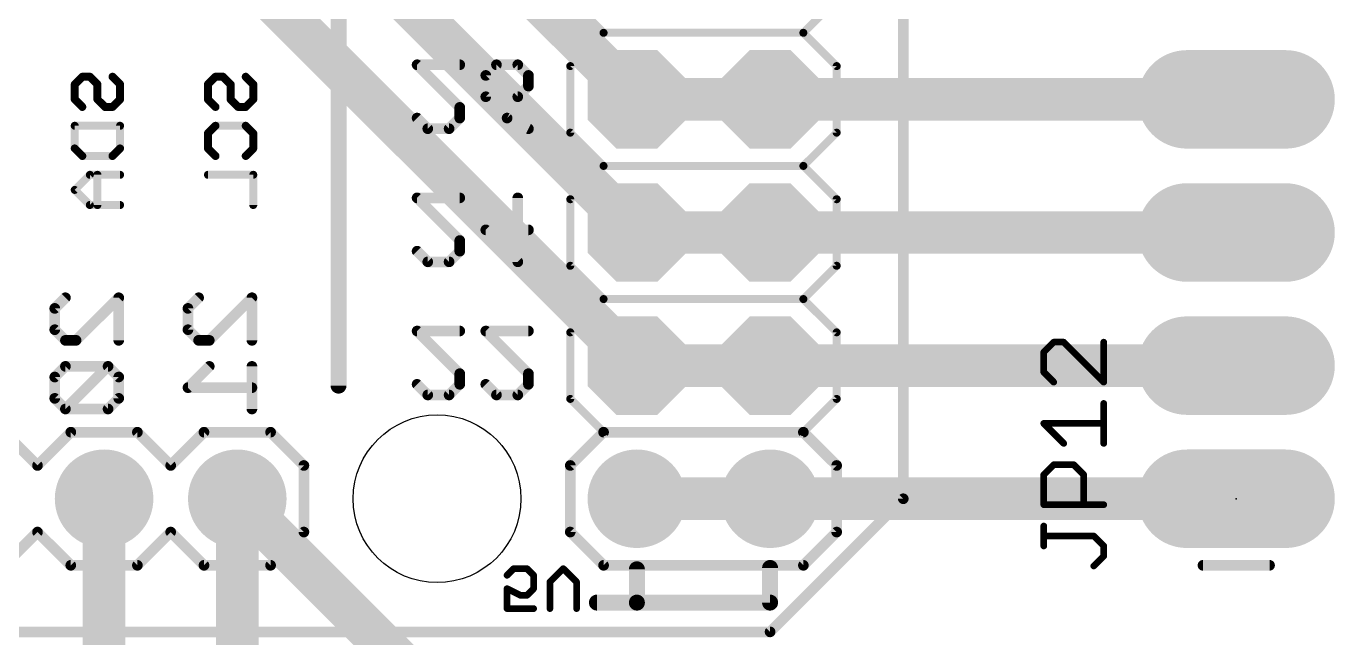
# Model space of a CAD drawing. Extents: x -209 to 66, y -44 to 97.
# Drawn here: x -34.51 to -9.55, y 1.16 to 12.83 of the extents above; entities that cross this region are included whole.
import ezdxf

# ---------------------------------------------------------------- set-up
doc = ezdxf.new("R2010")
doc.units = 0
for name, color, linetype in [('1', 22, 'CONTINUOUS'), ('17', 82, 'CONTINUOUS'), ('20', 7, 'CONTINUOUS'), ('21', 253, 'CONTINUOUS'), ('22', 253, 'CONTINUOUS'), ('23', 7, 'CONTINUOUS'), ('25', 253, 'CONTINUOUS'), ('51', 253, 'CONTINUOUS'), ('52', 253, 'CONTINUOUS')]:
    doc.layers.add(name, color=color, linetype=linetype)

# ---------------------------------------------------------------- blocks, each defined once
blk = doc.blocks.new('RECT')
blk.add_solid([(-0.5, -0.5), (0.5, -0.5), (-0.5, 0.5), (0.5, 0.5)])
blk = doc.blocks.new('LONGP100')
at = {"const_width": 1}
blk.add_lwpolyline([(-0.5, 0), (0.5, 0)], dxfattribs=at)
at = {"const_width": 0.5}
for points in [[(-0.5, 0.25, 1), (-0.5, -0.25)], [(0.5, -0.25, 1), (0.5, 0.25)]]:
    blk.add_lwpolyline(points, format="xyb", dxfattribs=at)
blk = doc.blocks.new('ROUNDP')
at = {"const_width": 0.5}
blk.add_lwpolyline([(0, -0.25, 1), (0, 0.25, 1), (0, -0.25)], format="xyb", dxfattribs=at)
blk = doc.blocks.new('OCTAGONP')
at = {"const_width": 0.5}
blk.add_lwpolyline([(-0.25, -0.1036), (-0.25, 0.1036), (-0.1036, 0.25), (0.1036, 0.25), (0.25, 0.1036), (0.25, -0.1036), (0.1036, -0.25), (-0.1036, -0.25), (-0.25, -0.1036), (-0.25, 0.1036)], dxfattribs=at)

msp = doc.modelspace()

# ---------------------------------------------------------------- linework, layer by layer
at = {"layer": '1'}
for points, const_width in [([(-22.86, 11.43), (-37.592, 26.162)], 0.8128), ([(-22.86, 8.89), (-38.354, 24.384)], 0.8128), ([(-22.86, 6.35), (-39.116, 22.606)], 0.8128), ([(-22.86, 11.43), (-22.606, 11.43)], 1.27), ([(-20.32, 11.43), (-20.066, 11.43)], 1.27), ([(-11.43, 11.43), (-11.176, 11.43)], 1.27), ([(-22.606, 11.43), (-20.32, 11.43)], 0.8128), ([(-20.066, 11.43), (-11.43, 11.43)], 0.8128), ([(-22.86, 8.89), (-22.86, 9.144)], 1.27), ([(-20.32, 8.89), (-20.32, 9.144)], 1.27), ([(-11.43, 8.89), (-11.176, 8.89)], 1.27), ([(-22.86, 8.89), (-20.32, 8.89)], 0.8128), ([(-20.32, 8.89), (-11.43, 8.89)], 0.8128), ([(-22.86, 6.35), (-22.86, 6.604)], 1.27), ([(-20.32, 6.35), (-20.32, 6.604)], 1.27), ([(-22.86, 6.35), (-20.32, 6.35)], 0.8128), ([(-20.32, 6.35), (-11.43, 6.35)], 0.8128), ([(-11.43, 6.35), (-11.176, 6.35)], 1.27), ([(-33.02, 3.81), (-33.02, 4.064)], 1.27), ([(-30.48, 3.81), (-30.48, 4.064)], 1.27), ([(-22.86, 3.81), (-22.86, 4.064)], 1.27), ([(-20.32, 3.81), (-20.32, 4.064)], 1.27), ([(-11.43, 3.81), (-11.43, 4.064)], 1.27), ([(-33.02, 3.81), (-33.02, -2.286)], 0.8128), ([(-30.48, 3.81), (-30.48, -2.286)], 0.8128), ([(-30.48, 3.81), (-24.638, -2.032)], 0.8128), ([(-22.86, 3.81), (-20.32, 3.81)], 0.8128), ([(-20.32, 3.81), (-11.43, 3.81)], 0.8128)]:
    msp.add_lwpolyline(points, dxfattribs=dict(at, const_width=const_width))
for points, const_width in [([(-22.86, 11.7475, 1), (-22.86, 11.1125)], 0.635), ([(-22.606, 11.1125, 1), (-22.606, 11.7475)], 0.635), ([(-20.32, 11.7475, 1), (-20.32, 11.1125)], 0.635), ([(-20.066, 11.1125, 1), (-20.066, 11.7475)], 0.635), ([(-11.43, 11.7475, 1), (-11.43, 11.1125)], 0.635), ([(-11.176, 11.1125, 1), (-11.176, 11.7475)], 0.635), ([(-23.0037, 11.2863, 1), (-22.7163, 11.5737)], 0.4064), ([(-22.606, 11.6332, 1), (-22.606, 11.2268)], 0.4064), ([(-20.32, 11.2268, 1), (-20.32, 11.6332)], 0.4064), ([(-20.066, 11.6332, 1), (-20.066, 11.2268)], 0.4064), ([(-11.43, 11.2268, 1), (-11.43, 11.6332)], 0.4064), ([(-22.5425, 9.144, 1), (-23.1775, 9.144)], 0.635), ([(-20.0025, 9.144, 1), (-20.6375, 9.144)], 0.635), ([(-11.43, 9.2075, 1), (-11.43, 8.5725)], 0.635), ([(-11.176, 8.5725, 1), (-11.176, 9.2075)], 0.635), ([(-22.86, 9.0932, 1), (-22.86, 8.6868)], 0.4064), ([(-23.0037, 8.7463, 1), (-22.7163, 9.0337)], 0.4064), ([(-20.32, 9.0932, 1), (-20.32, 8.6868)], 0.4064), ([(-20.32, 8.6868, 1), (-20.32, 9.0932)], 0.4064), ([(-11.43, 8.6868, 1), (-11.43, 9.0932)], 0.4064), ([(-23.1775, 8.89, 1), (-22.5425, 8.89)], 0.635), ([(-20.6375, 8.89, 1), (-20.0025, 8.89)], 0.635), ([(-22.5425, 6.604, 1), (-23.1775, 6.604)], 0.635), ([(-20.0025, 6.604, 1), (-20.6375, 6.604)], 0.635), ([(-22.86, 6.5532, 1), (-22.86, 6.1468)], 0.4064), ([(-20.32, 6.5532, 1), (-20.32, 6.1468)], 0.4064), ([(-20.32, 6.1468, 1), (-20.32, 6.5532)], 0.4064), ([(-11.43, 6.6675, 1), (-11.43, 6.0325)], 0.635), ([(-11.43, 6.1468, 1), (-11.43, 6.5532)], 0.4064), ([(-11.176, 6.0325, 1), (-11.176, 6.6675)], 0.635), ([(-23.1775, 6.35, 1), (-22.5425, 6.35)], 0.635), ([(-23.0037, 6.2063, 1), (-22.7163, 6.4937)], 0.4064), ([(-20.6375, 6.35, 1), (-20.0025, 6.35)], 0.635), ([(-32.7025, 4.064, 1), (-33.3375, 4.064)], 0.635), ([(-30.1625, 4.064, 1), (-30.7975, 4.064)], 0.635), ([(-22.5425, 4.064, 1), (-23.1775, 4.064)], 0.635), ([(-20.0025, 4.064, 1), (-20.6375, 4.064)], 0.635), ([(-11.1125, 4.064, 1), (-11.7475, 4.064)], 0.635), ([(-33.3375, 3.81, 1), (-32.7025, 3.81)], 0.635), ([(-32.8168, 3.81, 1), (-33.2232, 3.81)], 0.4064), ([(-30.7975, 3.81, 1), (-30.1625, 3.81)], 0.635), ([(-30.2768, 3.81, 1), (-30.6832, 3.81)], 0.4064), ([(-30.3363, 3.9537, 1), (-30.6237, 3.6663)], 0.4064), ([(-23.1775, 3.81, 1), (-22.5425, 3.81)], 0.635), ([(-22.86, 4.0132, 1), (-22.86, 3.6068)], 0.4064), ([(-20.6375, 3.81, 1), (-20.0025, 3.81)], 0.635), ([(-20.32, 4.0132, 1), (-20.32, 3.6068)], 0.4064), ([(-20.32, 3.6068, 1), (-20.32, 4.0132)], 0.4064), ([(-11.7475, 3.81, 1), (-11.1125, 3.81)], 0.635), ([(-11.43, 3.6068, 1), (-11.43, 4.0132)], 0.4064)]:
    msp.add_lwpolyline(points, format="xyb", dxfattribs=dict(at, const_width=const_width))
at = {"layer": '20'}
msp.add_circle((-26.67, 3.81), 1.6, dxfattribs=at)
at = {"layer": '21', "const_width": 0.2032}
msp.add_lwpolyline([(-12.065, 2.54), (-10.795, 2.54)], dxfattribs=at)
at = {"layer": '21', "const_width": 0.1016}
for points in [[(-12.065, 2.5908, 1), (-12.065, 2.4892)], [(-10.795, 2.4892, 1), (-10.795, 2.5908)]]:
    msp.add_lwpolyline(points, format="xyb", dxfattribs=at)
at = {"layer": '22'}
for points, const_width in [([(-24.13, 13.335), (-23.495, 12.7)], 0.1524), ([(-19.05, 13.335), (-19.685, 12.7)], 0.1524), ([(-28.5496, 13.0302), (-28.5496, 5.969)], 0.3048), ([(-23.495, 12.7), (-24.13, 12.065)], 0.1524), ([(-23.495, 12.7), (-19.685, 12.7)], 0.1524), ([(-19.685, 12.7), (-19.05, 12.065)], 0.1524), ([(-26.2375, 12.0904), (-27.051, 12.0904)], 0.2032), ([(-27.051, 12.0904), (-26.2375, 11.2769)], 0.2032), ([(-25.7413, 11.887), (-25.5379, 12.0904)], 0.2032), ([(-25.7413, 11.4803), (-25.7413, 11.887)], 0.2032), ([(-25.5379, 12.0904), (-25.1312, 12.0904)], 0.2032), ([(-25.1312, 12.0904), (-24.9278, 11.887)], 0.2032), ([(-24.9278, 11.887), (-24.9278, 11.6837)], 0.2032), ([(-24.13, 12.065), (-24.13, 10.795)], 0.1524), ([(-19.05, 12.065), (-19.05, 10.795)], 0.1524), ([(-33.5795, 11.7177), (-33.4355, 11.8618)], 0.1524), ([(-33.5795, 11.4296), (-33.5795, 11.7177)], 0.1524), ([(-33.4355, 11.8618), (-33.2914, 11.8618)], 0.1524), ([(-33.2914, 11.8618), (-33.1474, 11.7177)], 0.1524), ([(-33.1474, 11.7177), (-33.1474, 11.4296)], 0.1524), ([(-32.7152, 11.7177), (-32.8593, 11.8618)], 0.1524), ([(-32.7152, 11.4296), (-32.7152, 11.7177)], 0.1524), ([(-31.0395, 11.7177), (-30.8955, 11.8618)], 0.1524), ([(-31.0395, 11.4296), (-31.0395, 11.7177)], 0.1524), ([(-30.8955, 11.8618), (-30.7514, 11.8618)], 0.1524), ([(-30.7514, 11.8618), (-30.6074, 11.7177)], 0.1524), ([(-30.6074, 11.7177), (-30.6074, 11.4296)], 0.1524), ([(-30.1752, 11.7177), (-30.3193, 11.8618)], 0.1524), ([(-30.1752, 11.4296), (-30.1752, 11.7177)], 0.1524), ([(-24.9278, 11.6837), (-25.1312, 11.4803)], 0.2032), ([(-33.4355, 11.2856), (-33.5795, 11.4296)], 0.1524), ([(-33.1474, 11.4296), (-33.0033, 11.2856)], 0.1524), ([(-32.8593, 11.2856), (-32.7152, 11.4296)], 0.1524), ([(-30.8955, 11.2856), (-31.0395, 11.4296)], 0.1524), ([(-30.6074, 11.4296), (-30.4633, 11.2856)], 0.1524), ([(-30.3193, 11.2856), (-30.1752, 11.4296)], 0.1524), ([(-25.3345, 11.0735), (-25.7413, 11.4803)], 0.2032), ([(-25.1312, 11.4803), (-25.7413, 11.4803)], 0.2032), ([(-33.0033, 11.2856), (-32.8593, 11.2856)], 0.1524), ([(-30.4633, 11.2856), (-30.3193, 11.2856)], 0.1524), ([(-26.2375, 11.2769), (-26.2375, 11.0735)], 0.2032), ([(-33.5795, 10.9263), (-32.7152, 10.9263)], 0.1524), ([(-33.5795, 10.4941), (-33.5795, 10.9263)], 0.1524), ([(-32.7152, 10.9263), (-32.7152, 10.4941)], 0.1524), ([(-31.0395, 10.7822), (-30.8955, 10.9263)], 0.1524), ([(-30.8955, 10.9263), (-30.3193, 10.9263)], 0.1524), ([(-30.3193, 10.9263), (-30.1752, 10.7822)], 0.1524), ([(-26.8476, 10.8702), (-27.051, 11.0735)], 0.2032), ([(-26.2375, 11.0735), (-26.4409, 10.8702)], 0.2032), ([(-24.9278, 10.8702), (-25.3345, 11.0735)], 0.2032), ([(-31.0395, 10.4941), (-31.0395, 10.7822)], 0.1524), ([(-30.1752, 10.7822), (-30.1752, 10.4941)], 0.1524), ([(-26.4409, 10.8702), (-26.8476, 10.8702)], 0.2032), ([(-24.13, 10.795), (-23.495, 10.16)], 0.1524), ([(-19.05, 10.795), (-19.685, 10.16)], 0.1524), ([(-33.4355, 10.3501), (-33.5795, 10.4941)], 0.1524), ([(-32.7152, 10.4941), (-32.8593, 10.3501)], 0.1524), ([(-30.8955, 10.3501), (-31.0395, 10.4941)], 0.1524), ([(-30.1752, 10.4941), (-30.3193, 10.3501)], 0.1524), ([(-32.8593, 10.3501), (-33.4355, 10.3501)], 0.1524), ([(-23.495, 10.16), (-24.13, 9.525)], 0.1524), ([(-23.495, 10.16), (-19.685, 10.16)], 0.1524), ([(-19.685, 10.16), (-19.05, 9.525)], 0.1524), ([(-33.2914, 9.9908), (-33.5795, 9.7027)], 0.1524), ([(-32.7152, 9.9908), (-33.2914, 9.9908)], 0.1524), ([(-33.1474, 9.9908), (-33.1474, 9.4145)], 0.1524), ([(-31.0395, 9.9908), (-30.1752, 9.9908)], 0.1524), ([(-30.1752, 9.9908), (-30.1752, 9.4145)], 0.1524), ([(-33.5795, 9.7027), (-33.2914, 9.4145)], 0.1524), ([(-33.2914, 9.4145), (-32.7152, 9.4145)], 0.1524), ([(-26.2375, 9.5504), (-27.051, 9.5504)], 0.2032), ([(-27.051, 9.5504), (-26.2375, 8.7369)], 0.2032), ([(-25.1312, 9.5504), (-25.1312, 8.3302)], 0.2032), ([(-24.13, 9.525), (-24.13, 8.255)], 0.1524), ([(-19.05, 9.525), (-19.05, 8.255)], 0.1524), ([(-25.1312, 8.3302), (-25.7413, 8.9403)], 0.2032), ([(-25.7413, 8.9403), (-24.9278, 8.9403)], 0.2032), ([(-26.2375, 8.7369), (-26.2375, 8.5335)], 0.2032), ([(-26.8476, 8.3302), (-27.051, 8.5335)], 0.2032), ([(-26.2375, 8.5335), (-26.4409, 8.3302)], 0.2032), ([(-26.4409, 8.3302), (-26.8476, 8.3302)], 0.2032), ([(-24.13, 8.255), (-23.495, 7.62)], 0.1524), ([(-19.685, 7.62), (-19.05, 8.255)], 0.1524), ([(-33.9608, 7.442), (-33.7575, 7.6454)], 0.2032), ([(-32.7406, 7.6454), (-33.5541, 6.8319)], 0.2032), ([(-32.7406, 6.8319), (-32.7406, 7.6454)], 0.2032), ([(-31.4208, 7.442), (-31.2175, 7.6454)], 0.2032), ([(-30.2006, 7.6454), (-31.0141, 6.8319)], 0.2032), ([(-30.2006, 6.8319), (-30.2006, 7.6454)], 0.2032), ([(-33.9608, 7.0353), (-33.9608, 7.442)], 0.2032), ([(-31.4208, 7.0353), (-31.4208, 7.442)], 0.2032), ([(-23.495, 7.62), (-24.13, 6.985)], 0.1524), ([(-23.495, 7.62), (-19.685, 7.62)], 0.1524), ([(-19.685, 7.62), (-19.05, 6.985)], 0.1524), ([(-33.7575, 6.8319), (-33.9608, 7.0353)], 0.2032), ([(-31.2175, 6.8319), (-31.4208, 7.0353)], 0.2032), ([(-26.2375, 7.0104), (-27.051, 7.0104)], 0.2032), ([(-27.051, 7.0104), (-26.2375, 6.1969)], 0.2032), ([(-24.9278, 7.0104), (-25.7413, 7.0104)], 0.2032), ([(-25.7413, 7.0104), (-24.9278, 6.1969)], 0.2032), ([(-24.13, 6.985), (-24.13, 5.715)], 0.1524), ([(-19.05, 6.985), (-19.05, 5.715)], 0.1524), ([(-33.5541, 6.8319), (-33.7575, 6.8319)], 0.2032), ([(-31.0141, 6.8319), (-31.2175, 6.8319)], 0.2032), ([(-33.7575, 6.3357), (-33.9608, 6.1323)], 0.2032), ([(-32.944, 6.3357), (-33.7575, 6.3357)], 0.2032), ([(-32.944, 6.3357), (-33.7575, 5.5222)], 0.2032), ([(-32.7406, 6.1323), (-32.944, 6.3357)], 0.2032), ([(-31.0141, 6.3357), (-31.4208, 5.9289)], 0.2032), ([(-30.2006, 6.3357), (-30.2006, 5.5222)], 0.2032), ([(-26.2375, 6.1969), (-26.2375, 5.9935)], 0.2032), ([(-24.9278, 6.1969), (-24.9278, 5.9935)], 0.2032), ([(-33.9608, 6.1323), (-33.9608, 5.7256)], 0.2032), ([(-32.7406, 5.7256), (-32.7406, 6.1323)], 0.2032), ([(-31.4208, 5.9289), (-30.2006, 5.9289)], 0.2032), ([(-26.8476, 5.7902), (-27.051, 5.9935)], 0.2032), ([(-26.2375, 5.9935), (-26.4409, 5.7902)], 0.2032), ([(-25.5379, 5.7902), (-25.7413, 5.9935)], 0.2032), ([(-24.9278, 5.9935), (-25.1312, 5.7902)], 0.2032), ([(-33.9608, 5.7256), (-33.7575, 5.5222)], 0.2032), ([(-32.944, 5.5222), (-32.7406, 5.7256)], 0.2032), ([(-26.4409, 5.7902), (-26.8476, 5.7902)], 0.2032), ([(-25.1312, 5.7902), (-25.5379, 5.7902)], 0.2032), ([(-24.13, 5.715), (-23.495, 5.08)], 0.1524), ([(-19.685, 5.08), (-19.05, 5.715)], 0.1524), ([(-33.7575, 5.5222), (-32.944, 5.5222)], 0.2032), ([(-34.29, 4.445), (-34.925, 5.08)], 0.2032), ([(-34.29, 4.445), (-33.655, 5.08)], 0.2032), ([(-32.385, 5.08), (-33.655, 5.08)], 0.2032), ([(-31.75, 4.445), (-32.385, 5.08)], 0.2032), ([(-31.75, 4.445), (-31.115, 5.08)], 0.2032), ([(-29.845, 5.08), (-31.115, 5.08)], 0.2032), ([(-29.21, 4.445), (-29.845, 5.08)], 0.2032), ([(-24.13, 4.445), (-23.495, 5.08)], 0.2032), ([(-19.685, 5.08), (-23.495, 5.08)], 0.2032), ([(-19.05, 4.445), (-19.685, 5.08)], 0.2032), ([(-29.21, 3.175), (-29.21, 4.445)], 0.2032), ([(-24.13, 3.175), (-24.13, 4.445)], 0.2032), ([(-19.05, 3.175), (-19.05, 4.445)], 0.2032), ([(-34.925, 2.54), (-34.29, 3.175)], 0.2032), ([(-33.655, 2.54), (-34.29, 3.175)], 0.2032), ([(-32.385, 2.54), (-31.75, 3.175)], 0.2032), ([(-31.115, 2.54), (-31.75, 3.175)], 0.2032), ([(-29.845, 2.54), (-29.21, 3.175)], 0.2032), ([(-23.495, 2.54), (-24.13, 3.175)], 0.2032), ([(-19.685, 2.54), (-19.05, 3.175)], 0.2032), ([(-33.655, 2.54), (-32.385, 2.54)], 0.2032), ([(-31.115, 2.54), (-29.845, 2.54)], 0.2032), ([(-25.2094, 2.4765), (-25.3365, 2.3494)], 0.127), ([(-24.9552, 2.4765), (-25.2094, 2.4765)], 0.127), ([(-24.8281, 2.3494), (-24.9552, 2.4765)], 0.127), ([(-24.5179, 2.2223), (-24.2637, 2.4765)], 0.127), ([(-24.2637, 2.4765), (-24.0095, 2.2223)], 0.127), ([(-23.495, 2.54), (-19.685, 2.54)], 0.2032), ([(-22.86, 2.4638), (-22.86, 1.8288)], 0.3048), ([(-20.32, 1.8288), (-20.32, 2.4892)], 0.3048), ([(-24.8281, 2.0952), (-24.8281, 2.3494)], 0.127), ([(-24.5179, 1.7139), (-24.5179, 2.2223)], 0.127), ([(-24.0095, 2.2223), (-24.0095, 1.7139)], 0.127), ([(-25.3365, 1.7139), (-25.3365, 2.0952)], 0.127), ([(-25.3365, 2.0952), (-25.0823, 1.9681)], 0.127), ([(-25.0823, 1.9681), (-24.9552, 1.9681)], 0.127), ([(-24.9552, 1.9681), (-24.8281, 2.0952)], 0.127), ([(-24.8281, 1.7139), (-25.3365, 1.7139)], 0.127), ([(-23.622, 1.8288), (-22.86, 1.8288)], 0.3048), ([(-22.86, 1.8288), (-20.32, 1.8288)], 0.3048)]:
    msp.add_lwpolyline(points, dxfattribs=dict(at, const_width=const_width))
for points, const_width in [([(-23.495, 12.7381, 1), (-23.495, 12.6619)], 0.0762), ([(-23.4681, 12.6731, 1), (-23.5219, 12.7269)], 0.0762), ([(-23.5219, 12.6731, 1), (-23.4681, 12.7269)], 0.0762), ([(-19.6581, 12.7269, 1), (-19.7119, 12.6731)], 0.0762), ([(-19.7119, 12.7269, 1), (-19.6581, 12.6731)], 0.0762), ([(-19.685, 12.6619, 1), (-19.685, 12.7381)], 0.0762), ([(-27.051, 12.1412, 1), (-27.051, 12.0396)], 0.1016), ([(-27.0151, 12.1263, 1), (-27.0869, 12.0545)], 0.1016), ([(-26.2375, 12.0396, 1), (-26.2375, 12.1412)], 0.1016), ([(-25.6905, 11.887, 1), (-25.7921, 11.887)], 0.1016), ([(-25.5379, 12.1412, 1), (-25.5379, 12.0396)], 0.1016), ([(-25.502, 12.0545, 1), (-25.5738, 12.1263)], 0.1016), ([(-25.0952, 12.1263, 1), (-25.1671, 12.0545)], 0.1016), ([(-25.1312, 12.0396, 1), (-25.1312, 12.1412)], 0.1016), ([(-24.877, 11.887, 1), (-24.9786, 11.887)], 0.1016), ([(-24.0919, 12.065, 1), (-24.1681, 12.065)], 0.0762), ([(-24.1569, 12.0919, 1), (-24.1031, 12.0381)], 0.0762), ([(-19.0119, 12.065, 1), (-19.0881, 12.065)], 0.0762), ([(-19.0769, 12.0381, 1), (-19.0231, 12.0919)], 0.0762), ([(-33.6065, 11.7447, 1), (-33.5526, 11.6908)], 0.0762), ([(-33.5414, 11.7177, 1), (-33.6176, 11.7177)], 0.0762), ([(-33.4355, 11.8999, 1), (-33.4355, 11.8237)], 0.0762), ([(-33.4085, 11.8349, 1), (-33.4624, 11.8887)], 0.0762), ([(-33.2645, 11.8887, 1), (-33.3184, 11.8349)], 0.0762), ([(-33.2914, 11.8237, 1), (-33.2914, 11.8999)], 0.0762), ([(-33.1093, 11.7177, 1), (-33.1855, 11.7177)], 0.0762), ([(-33.1743, 11.6908, 1), (-33.1204, 11.7447)], 0.0762), ([(-32.8323, 11.8887, 1), (-32.8862, 11.8349)], 0.0762), ([(-32.6771, 11.7177, 1), (-32.7533, 11.7177)], 0.0762), ([(-32.7421, 11.6908, 1), (-32.6883, 11.7447)], 0.0762), ([(-31.0665, 11.7447, 1), (-31.0126, 11.6908)], 0.0762), ([(-31.0014, 11.7177, 1), (-31.0776, 11.7177)], 0.0762), ([(-30.8955, 11.8999, 1), (-30.8955, 11.8237)], 0.0762), ([(-30.8685, 11.8349, 1), (-30.9224, 11.8887)], 0.0762), ([(-30.7245, 11.8887, 1), (-30.7784, 11.8349)], 0.0762), ([(-30.7514, 11.8237, 1), (-30.7514, 11.8999)], 0.0762), ([(-30.5693, 11.7177, 1), (-30.6455, 11.7177)], 0.0762), ([(-30.6343, 11.6908, 1), (-30.5804, 11.7447)], 0.0762), ([(-30.2923, 11.8887, 1), (-30.3462, 11.8349)], 0.0762), ([(-30.1371, 11.7177, 1), (-30.2133, 11.7177)], 0.0762), ([(-30.2021, 11.6908, 1), (-30.1483, 11.7447)], 0.0762), ([(-25.7772, 11.9229, 1), (-25.7054, 11.8511)], 0.1016), ([(-24.9786, 11.6837, 1), (-24.877, 11.6837)], 0.1016), ([(-24.9637, 11.8511, 1), (-24.8919, 11.9229)], 0.1016), ([(-24.8919, 11.6477, 1), (-24.9637, 11.7196)], 0.1016), ([(-33.5526, 11.4566, 1), (-33.6065, 11.4027)], 0.0762), ([(-33.1204, 11.4566, 1), (-33.1743, 11.4027)], 0.0762), ([(-32.6883, 11.4027, 1), (-32.7421, 11.4566)], 0.0762), ([(-31.0126, 11.4566, 1), (-31.0665, 11.4027)], 0.0762), ([(-30.5804, 11.4566, 1), (-30.6343, 11.4027)], 0.0762), ([(-30.1483, 11.4027, 1), (-30.2021, 11.4566)], 0.0762), ([(-25.7054, 11.5162, 1), (-25.7772, 11.4444)], 0.1016), ([(-25.7413, 11.5311, 1), (-25.7413, 11.4295)], 0.1016), ([(-25.7921, 11.4803, 1), (-25.6905, 11.4803)], 0.1016), ([(-25.1671, 11.5162, 1), (-25.0952, 11.4444)], 0.1016), ([(-25.1312, 11.4295, 1), (-25.1312, 11.5311)], 0.1016), ([(-33.6176, 11.4296, 1), (-33.5414, 11.4296)], 0.0762), ([(-33.4624, 11.2586, 1), (-33.4085, 11.3125)], 0.0762), ([(-33.1855, 11.4296, 1), (-33.1093, 11.4296)], 0.0762), ([(-33.0033, 11.3237, 1), (-33.0033, 11.2475)], 0.0762), ([(-33.0303, 11.2586, 1), (-32.9764, 11.3125)], 0.0762), ([(-32.8862, 11.3125, 1), (-32.8323, 11.2586)], 0.0762), ([(-32.8593, 11.2475, 1), (-32.8593, 11.3237)], 0.0762), ([(-32.7533, 11.4296, 1), (-32.6771, 11.4296)], 0.0762), ([(-31.0776, 11.4296, 1), (-31.0014, 11.4296)], 0.0762), ([(-30.9224, 11.2586, 1), (-30.8685, 11.3125)], 0.0762), ([(-30.6455, 11.4296, 1), (-30.5693, 11.4296)], 0.0762), ([(-30.4633, 11.3237, 1), (-30.4633, 11.2475)], 0.0762), ([(-30.4903, 11.2586, 1), (-30.4364, 11.3125)], 0.0762), ([(-30.3462, 11.3125, 1), (-30.2923, 11.2586)], 0.0762), ([(-30.3193, 11.2475, 1), (-30.3193, 11.3237)], 0.0762), ([(-30.2133, 11.4296, 1), (-30.1371, 11.4296)], 0.0762), ([(-26.1867, 11.2769, 1), (-26.2883, 11.2769)], 0.1016), ([(-26.2734, 11.241, 1), (-26.2016, 11.3128)], 0.1016), ([(-33.5795, 10.9644, 1), (-33.5795, 10.8882)], 0.0762), ([(-33.5414, 10.9263, 1), (-33.6176, 10.9263)], 0.0762), ([(-32.6771, 10.9263, 1), (-32.7533, 10.9263)], 0.0762), ([(-32.7152, 10.8882, 1), (-32.7152, 10.9644)], 0.0762), ([(-30.8955, 10.9644, 1), (-30.8955, 10.8882)], 0.0762), ([(-30.8685, 10.8993, 1), (-30.9224, 10.9532)], 0.0762), ([(-30.2923, 10.9532, 1), (-30.3462, 10.8993)], 0.0762), ([(-30.3193, 10.8882, 1), (-30.3193, 10.9644)], 0.0762), ([(-27.0151, 11.1095, 1), (-27.0869, 11.0376)], 0.1016), ([(-26.2883, 11.0735, 1), (-26.1867, 11.0735)], 0.1016), ([(-26.2016, 11.0376, 1), (-26.2734, 11.1095)], 0.1016), ([(-25.3118, 11.119, 1), (-25.3572, 11.0281)], 0.1016), ([(-25.3704, 11.0376, 1), (-25.2986, 11.1095)], 0.1016), ([(-31.0665, 10.8092, 1), (-31.0126, 10.7553)], 0.0762), ([(-31.0014, 10.7822, 1), (-31.0776, 10.7822)], 0.0762), ([(-30.1371, 10.7822, 1), (-30.2133, 10.7822)], 0.0762), ([(-30.2021, 10.7553, 1), (-30.1483, 10.8092)], 0.0762), ([(-26.8476, 10.921, 1), (-26.8476, 10.8194)], 0.1016), ([(-26.8835, 10.8342, 1), (-26.8117, 10.9061)], 0.1016), ([(-26.4768, 10.9061, 1), (-26.405, 10.8342)], 0.1016), ([(-26.4409, 10.8194, 1), (-26.4409, 10.921)], 0.1016), ([(-24.9505, 10.8247, 1), (-24.9051, 10.9156)], 0.1016), ([(-24.1681, 10.795, 1), (-24.0919, 10.795)], 0.0762), ([(-24.1031, 10.8219, 1), (-24.1569, 10.7681)], 0.0762), ([(-19.0881, 10.795, 1), (-19.0119, 10.795)], 0.0762), ([(-19.0231, 10.7681, 1), (-19.0769, 10.8219)], 0.0762), ([(-33.5526, 10.5211, 1), (-33.6065, 10.4672)], 0.0762), ([(-33.6176, 10.4941, 1), (-33.5414, 10.4941)], 0.0762), ([(-32.7533, 10.4941, 1), (-32.6771, 10.4941)], 0.0762), ([(-32.6883, 10.4672, 1), (-32.7421, 10.5211)], 0.0762), ([(-31.0126, 10.5211, 1), (-31.0665, 10.4672)], 0.0762), ([(-31.0776, 10.4941, 1), (-31.0014, 10.4941)], 0.0762), ([(-30.2133, 10.4941, 1), (-30.1371, 10.4941)], 0.0762), ([(-30.1483, 10.4672, 1), (-30.2021, 10.5211)], 0.0762), ([(-33.4355, 10.3882, 1), (-33.4355, 10.312)], 0.0762), ([(-33.4624, 10.3231, 1), (-33.4085, 10.377)], 0.0762), ([(-32.8862, 10.377, 1), (-32.8323, 10.3231)], 0.0762), ([(-32.8593, 10.312, 1), (-32.8593, 10.3882)], 0.0762), ([(-30.9224, 10.3231, 1), (-30.8685, 10.377)], 0.0762), ([(-30.3462, 10.377, 1), (-30.2923, 10.3231)], 0.0762), ([(-23.495, 10.1981, 1), (-23.495, 10.1219)], 0.0762), ([(-23.4681, 10.1331, 1), (-23.5219, 10.1869)], 0.0762), ([(-19.6581, 10.1869, 1), (-19.7119, 10.1331)], 0.0762), ([(-19.685, 10.1219, 1), (-19.685, 10.1981)], 0.0762), ([(-33.2914, 10.0289, 1), (-33.2914, 9.9527)], 0.0762), ([(-33.2645, 9.9638, 1), (-33.3184, 10.0177)], 0.0762), ([(-33.1093, 9.9908, 1), (-33.1855, 9.9908)], 0.0762), ([(-32.7152, 9.9527, 1), (-32.7152, 10.0289)], 0.0762), ([(-31.0395, 10.0289, 1), (-31.0395, 9.9527)], 0.0762), ([(-30.1371, 9.9908, 1), (-30.2133, 9.9908)], 0.0762), ([(-30.1752, 9.9527, 1), (-30.1752, 10.0289)], 0.0762), ([(-23.5219, 10.1331, 1), (-23.4681, 10.1869)], 0.0762), ([(-19.7119, 10.1869, 1), (-19.6581, 10.1331)], 0.0762), ([(-33.5526, 9.7296, 1), (-33.6065, 9.6757)], 0.0762), ([(-33.6065, 9.7296, 1), (-33.5526, 9.6757)], 0.0762), ([(-33.2914, 9.4526, 1), (-33.2914, 9.3764)], 0.0762), ([(-32.7152, 9.3764, 1), (-32.7152, 9.4526)], 0.0762), ([(-27.051, 9.6012, 1), (-27.051, 9.4996)], 0.1016), ([(-27.0151, 9.5863, 1), (-27.0869, 9.5145)], 0.1016), ([(-26.2375, 9.4996, 1), (-26.2375, 9.6012)], 0.1016), ([(-25.0804, 9.5504, 1), (-25.182, 9.5504)], 0.1016), ([(-24.0919, 9.525, 1), (-24.1681, 9.525)], 0.0762), ([(-24.1569, 9.5519, 1), (-24.1031, 9.4981)], 0.0762), ([(-19.0119, 9.525, 1), (-19.0881, 9.525)], 0.0762), ([(-19.0769, 9.4981, 1), (-19.0231, 9.5519)], 0.0762), ([(-33.3184, 9.3876, 1), (-33.2645, 9.4415)], 0.0762), ([(-33.1855, 9.4145, 1), (-33.1093, 9.4145)], 0.0762), ([(-30.2133, 9.4145, 1), (-30.1371, 9.4145)], 0.0762), ([(-25.7054, 8.9762, 1), (-25.7772, 8.9044)], 0.1016), ([(-25.7413, 8.9911, 1), (-25.7413, 8.8895)], 0.1016), ([(-24.9278, 8.8895, 1), (-24.9278, 8.9911)], 0.1016), ([(-26.1867, 8.7369, 1), (-26.2883, 8.7369)], 0.1016), ([(-26.2734, 8.701, 1), (-26.2016, 8.7728)], 0.1016), ([(-27.0151, 8.5695, 1), (-27.0869, 8.4976)], 0.1016), ([(-26.2883, 8.5335, 1), (-26.1867, 8.5335)], 0.1016), ([(-26.2016, 8.4976, 1), (-26.2734, 8.5695)], 0.1016), ([(-26.8476, 8.381, 1), (-26.8476, 8.2794)], 0.1016), ([(-26.8835, 8.2942, 1), (-26.8117, 8.3661)], 0.1016), ([(-26.4768, 8.3661, 1), (-26.405, 8.2942)], 0.1016), ([(-26.4409, 8.2794, 1), (-26.4409, 8.381)], 0.1016), ([(-25.182, 8.3302, 1), (-25.0804, 8.3302)], 0.1016), ([(-25.1671, 8.2942, 1), (-25.0952, 8.3661)], 0.1016), ([(-24.1681, 8.255, 1), (-24.0919, 8.255)], 0.0762), ([(-24.1031, 8.2819, 1), (-24.1569, 8.2281)], 0.0762), ([(-19.0881, 8.255, 1), (-19.0119, 8.255)], 0.0762), ([(-19.0231, 8.2281, 1), (-19.0769, 8.2819)], 0.0762), ([(-33.7215, 7.6095, 1), (-33.7934, 7.6813)], 0.1016), ([(-32.6898, 7.6454, 1), (-32.7914, 7.6454)], 0.1016), ([(-32.7047, 7.6095, 1), (-32.7765, 7.6813)], 0.1016), ([(-31.1815, 7.6095, 1), (-31.2534, 7.6813)], 0.1016), ([(-30.1498, 7.6454, 1), (-30.2514, 7.6454)], 0.1016), ([(-30.1647, 7.6095, 1), (-30.2365, 7.6813)], 0.1016), ([(-33.9968, 7.4779, 1), (-33.9249, 7.4061)], 0.1016), ([(-33.91, 7.442, 1), (-34.0116, 7.442)], 0.1016), ([(-31.4568, 7.4779, 1), (-31.3849, 7.4061)], 0.1016), ([(-31.37, 7.442, 1), (-31.4716, 7.442)], 0.1016), ([(-23.495, 7.6581, 1), (-23.495, 7.5819)], 0.0762), ([(-23.4681, 7.5931, 1), (-23.5219, 7.6469)], 0.0762), ([(-23.5219, 7.5931, 1), (-23.4681, 7.6469)], 0.0762), ([(-19.6581, 7.6469, 1), (-19.7119, 7.5931)], 0.0762), ([(-19.7119, 7.6469, 1), (-19.6581, 7.5931)], 0.0762), ([(-19.685, 7.5819, 1), (-19.685, 7.6581)], 0.0762), ([(-33.9249, 7.0712, 1), (-33.9968, 6.9994)], 0.1016), ([(-34.0116, 7.0353, 1), (-33.91, 7.0353)], 0.1016), ([(-31.3849, 7.0712, 1), (-31.4568, 6.9994)], 0.1016), ([(-31.4716, 7.0353, 1), (-31.37, 7.0353)], 0.1016), ([(-27.051, 7.0612, 1), (-27.051, 6.9596)], 0.1016), ([(-27.0151, 7.0463, 1), (-27.0869, 6.9745)], 0.1016), ([(-26.2375, 6.9596, 1), (-26.2375, 7.0612)], 0.1016), ([(-25.7413, 7.0612, 1), (-25.7413, 6.9596)], 0.1016), ([(-25.7054, 7.0463, 1), (-25.7772, 6.9745)], 0.1016), ([(-24.9278, 6.9596, 1), (-24.9278, 7.0612)], 0.1016), ([(-24.0919, 6.985, 1), (-24.1681, 6.985)], 0.0762), ([(-24.1569, 7.0119, 1), (-24.1031, 6.9581)], 0.0762), ([(-19.0119, 6.985, 1), (-19.0881, 6.985)], 0.0762), ([(-19.0769, 6.9581, 1), (-19.0231, 7.0119)], 0.0762), ([(-33.7575, 6.8827, 1), (-33.7575, 6.7811)], 0.1016), ([(-33.7934, 6.796, 1), (-33.7215, 6.8678)], 0.1016), ([(-33.59, 6.8678, 1), (-33.5182, 6.796)], 0.1016), ([(-33.5541, 6.7811, 1), (-33.5541, 6.8827)], 0.1016), ([(-32.7914, 6.8319, 1), (-32.6898, 6.8319)], 0.1016), ([(-31.2175, 6.8827, 1), (-31.2175, 6.7811)], 0.1016), ([(-31.2534, 6.796, 1), (-31.1815, 6.8678)], 0.1016), ([(-31.05, 6.8678, 1), (-30.9782, 6.796)], 0.1016), ([(-31.0141, 6.7811, 1), (-31.0141, 6.8827)], 0.1016), ([(-30.2514, 6.8319, 1), (-30.1498, 6.8319)], 0.1016), ([(-33.7575, 6.3865, 1), (-33.7575, 6.2849)], 0.1016), ([(-33.7215, 6.2998, 1), (-33.7934, 6.3716)], 0.1016), ([(-32.9081, 6.3716, 1), (-32.9799, 6.2998)], 0.1016), ([(-32.9081, 6.2998, 1), (-32.9799, 6.3716)], 0.1016), ([(-32.944, 6.2849, 1), (-32.944, 6.3865)], 0.1016), ([(-30.9782, 6.2998, 1), (-31.05, 6.3716)], 0.1016), ([(-30.1498, 6.3357, 1), (-30.2514, 6.3357)], 0.1016), ([(-26.1867, 6.1969, 1), (-26.2883, 6.1969)], 0.1016), ([(-26.2734, 6.161, 1), (-26.2016, 6.2328)], 0.1016), ([(-24.877, 6.1969, 1), (-24.9786, 6.1969)], 0.1016), ([(-24.9637, 6.161, 1), (-24.8919, 6.2328)], 0.1016), ([(-33.9968, 6.1682, 1), (-33.9249, 6.0964)], 0.1016), ([(-33.91, 6.1323, 1), (-34.0116, 6.1323)], 0.1016), ([(-32.6898, 6.1323, 1), (-32.7914, 6.1323)], 0.1016), ([(-32.7765, 6.0964, 1), (-32.7047, 6.1682)], 0.1016), ([(-31.4568, 5.9648, 1), (-31.3849, 5.893)], 0.1016), ([(-31.4208, 5.9797, 1), (-31.4208, 5.8781)], 0.1016), ([(-30.2006, 5.8781, 1), (-30.2006, 5.9797)], 0.1016), ([(-28.6258, 5.969, 1), (-28.4734, 5.969)], 0.1524), ([(-27.0151, 6.0295, 1), (-27.0869, 5.9576)], 0.1016), ([(-26.2883, 5.9935, 1), (-26.1867, 5.9935)], 0.1016), ([(-26.2016, 5.9576, 1), (-26.2734, 6.0295)], 0.1016), ([(-25.7054, 6.0295, 1), (-25.7772, 5.9576)], 0.1016), ([(-24.9786, 5.9935, 1), (-24.877, 5.9935)], 0.1016), ([(-24.8919, 5.9576, 1), (-24.9637, 6.0295)], 0.1016), ([(-33.9249, 5.7615, 1), (-33.9968, 5.6896)], 0.1016), ([(-34.0116, 5.7256, 1), (-33.91, 5.7256)], 0.1016), ([(-32.7914, 5.7256, 1), (-32.6898, 5.7256)], 0.1016), ([(-32.7047, 5.6896, 1), (-32.7765, 5.7615)], 0.1016), ([(-26.8476, 5.841, 1), (-26.8476, 5.7394)], 0.1016), ([(-26.8835, 5.7542, 1), (-26.8117, 5.8261)], 0.1016), ([(-26.4768, 5.8261, 1), (-26.405, 5.7542)], 0.1016), ([(-26.4409, 5.7394, 1), (-26.4409, 5.841)], 0.1016), ([(-25.5379, 5.841, 1), (-25.5379, 5.7394)], 0.1016), ([(-25.5738, 5.7542, 1), (-25.502, 5.8261)], 0.1016), ([(-25.1671, 5.8261, 1), (-25.0952, 5.7542)], 0.1016), ([(-25.1312, 5.7394, 1), (-25.1312, 5.841)], 0.1016), ([(-24.1681, 5.715, 1), (-24.0919, 5.715)], 0.0762), ([(-24.1031, 5.7419, 1), (-24.1569, 5.6881)], 0.0762), ([(-19.0881, 5.715, 1), (-19.0119, 5.715)], 0.0762), ([(-19.0231, 5.6881, 1), (-19.0769, 5.7419)], 0.0762), ([(-33.7575, 5.573, 1), (-33.7575, 5.4714)], 0.1016), ([(-33.7934, 5.5581, 1), (-33.7215, 5.4863)], 0.1016), ([(-33.7934, 5.4863, 1), (-33.7215, 5.5581)], 0.1016), ([(-32.9799, 5.5581, 1), (-32.9081, 5.4863)], 0.1016), ([(-32.944, 5.4714, 1), (-32.944, 5.573)], 0.1016), ([(-30.2514, 5.5222, 1), (-30.1498, 5.5222)], 0.1016), ([(-33.655, 5.1308, 1), (-33.655, 5.0292)], 0.1016), ([(-33.6191, 5.0441, 1), (-33.6909, 5.1159)], 0.1016), ([(-32.3491, 5.1159, 1), (-32.4209, 5.0441)], 0.1016), ([(-32.385, 5.0292, 1), (-32.385, 5.1308)], 0.1016), ([(-31.115, 5.1308, 1), (-31.115, 5.0292)], 0.1016), ([(-31.0791, 5.0441, 1), (-31.1509, 5.1159)], 0.1016), ([(-29.8091, 5.1159, 1), (-29.8809, 5.0441)], 0.1016), ([(-29.845, 5.0292, 1), (-29.845, 5.1308)], 0.1016), ([(-23.495, 5.1308, 1), (-23.495, 5.0292)], 0.1016), ([(-23.4591, 5.0441, 1), (-23.5309, 5.1159)], 0.1016), ([(-23.5219, 5.0531, 1), (-23.4681, 5.1069)], 0.0762), ([(-19.6491, 5.1159, 1), (-19.7209, 5.0441)], 0.1016), ([(-19.7119, 5.1069, 1), (-19.6581, 5.0531)], 0.0762), ([(-19.685, 5.0292, 1), (-19.685, 5.1308)], 0.1016), ([(-34.3259, 4.4809, 1), (-34.2541, 4.4091)], 0.1016), ([(-34.3259, 4.4091, 1), (-34.2541, 4.4809)], 0.1016), ([(-31.7859, 4.4809, 1), (-31.7141, 4.4091)], 0.1016), ([(-31.7859, 4.4091, 1), (-31.7141, 4.4809)], 0.1016), ([(-29.1592, 4.445, 1), (-29.2608, 4.445)], 0.1016), ([(-29.2459, 4.4091, 1), (-29.1741, 4.4809)], 0.1016), ([(-24.0792, 4.445, 1), (-24.1808, 4.445)], 0.1016), ([(-24.1659, 4.4809, 1), (-24.0941, 4.4091)], 0.1016), ([(-18.9992, 4.445, 1), (-19.1008, 4.445)], 0.1016), ([(-19.0859, 4.4091, 1), (-19.0141, 4.4809)], 0.1016), ([(-34.2541, 3.2109, 1), (-34.3259, 3.1391)], 0.1016), ([(-34.2541, 3.1391, 1), (-34.3259, 3.2109)], 0.1016), ([(-31.7141, 3.2109, 1), (-31.7859, 3.1391)], 0.1016), ([(-31.7141, 3.1391, 1), (-31.7859, 3.2109)], 0.1016), ([(-29.1741, 3.1391, 1), (-29.2459, 3.2109)], 0.1016), ([(-24.0941, 3.2109, 1), (-24.1659, 3.1391)], 0.1016), ([(-19.0141, 3.1391, 1), (-19.0859, 3.2109)], 0.1016), ([(-29.2608, 3.175, 1), (-29.1592, 3.175)], 0.1016), ([(-24.1808, 3.175, 1), (-24.0792, 3.175)], 0.1016), ([(-19.1008, 3.175, 1), (-18.9992, 3.175)], 0.1016), ([(-33.655, 2.5908, 1), (-33.655, 2.4892)], 0.1016), ([(-33.6909, 2.5041, 1), (-33.6191, 2.5759)], 0.1016), ([(-32.4209, 2.5759, 1), (-32.3491, 2.5041)], 0.1016), ([(-32.385, 2.4892, 1), (-32.385, 2.5908)], 0.1016), ([(-31.115, 2.5908, 1), (-31.115, 2.4892)], 0.1016), ([(-31.1509, 2.5041, 1), (-31.0791, 2.5759)], 0.1016), ([(-29.8809, 2.5759, 1), (-29.8091, 2.5041)], 0.1016), ([(-29.845, 2.4892, 1), (-29.845, 2.5908)], 0.1016), ([(-25.2094, 2.5083, 1), (-25.2094, 2.4447)], 0.0635), ([(-25.1869, 2.454, 1), (-25.2318, 2.499)], 0.0635), ([(-24.9327, 2.499, 1), (-24.9776, 2.454)], 0.0635), ([(-24.9552, 2.4447, 1), (-24.9552, 2.5083)], 0.0635), ([(-24.2413, 2.499, 1), (-24.2862, 2.454)], 0.0635), ([(-24.2413, 2.454, 1), (-24.2862, 2.499)], 0.0635), ([(-23.495, 2.5908, 1), (-23.495, 2.4892)], 0.1016), ([(-23.5309, 2.5041, 1), (-23.4591, 2.5759)], 0.1016), ([(-22.7838, 2.4638, 1), (-22.9362, 2.4638)], 0.1524), ([(-20.2438, 2.4892, 1), (-20.3962, 2.4892)], 0.1524), ([(-19.7209, 2.5759, 1), (-19.6491, 2.5041)], 0.1016), ([(-19.685, 2.4892, 1), (-19.685, 2.5908)], 0.1016), ([(-25.359, 2.3718, 1), (-25.314, 2.3269)], 0.0635), ([(-24.7963, 2.3494, 1), (-24.8598, 2.3494)], 0.0635), ([(-24.8505, 2.3269, 1), (-24.8056, 2.3718)], 0.0635), ([(-24.4862, 2.2223, 1), (-24.5497, 2.2223)], 0.0635), ([(-24.5404, 2.2447, 1), (-24.4955, 2.1998)], 0.0635), ([(-23.9777, 2.2223, 1), (-24.0412, 2.2223)], 0.0635), ([(-24.0319, 2.1998, 1), (-23.987, 2.2447)], 0.0635), ([(-25.3048, 2.0952, 1), (-25.3682, 2.0952)], 0.0635), ([(-25.3223, 2.1236, 1), (-25.3507, 2.0668)], 0.0635), ([(-25.0823, 1.9998, 1), (-25.0823, 1.9363)], 0.0635), ([(-25.0965, 1.9397, 1), (-25.0681, 1.9965)], 0.0635), ([(-24.9776, 1.9905, 1), (-24.9327, 1.9456)], 0.0635), ([(-24.9552, 1.9363, 1), (-24.9552, 1.9998)], 0.0635), ([(-24.8598, 2.0952, 1), (-24.7963, 2.0952)], 0.0635), ([(-24.8056, 2.0727, 1), (-24.8505, 2.1176)], 0.0635), ([(-25.3365, 1.7456, 1), (-25.3365, 1.6821)], 0.0635), ([(-24.8281, 1.6821, 1), (-24.8281, 1.7456)], 0.0635), ([(-23.622, 1.905, 1), (-23.622, 1.7526)], 0.1524), ([(-22.86, 1.905, 1), (-22.86, 1.7526)], 0.1524), ([(-22.9362, 1.8288, 1), (-22.7838, 1.8288)], 0.1524), ([(-22.86, 1.7526, 1), (-22.86, 1.905)], 0.1524), ([(-20.3962, 1.8288, 1), (-20.2438, 1.8288)], 0.1524), ([(-20.32, 1.7526, 1), (-20.32, 1.905)], 0.1524), ([(-25.3682, 1.7139, 1), (-25.3048, 1.7139)], 0.0635), ([(-24.5497, 1.7139, 1), (-24.4862, 1.7139)], 0.0635), ([(-24.0412, 1.7139, 1), (-23.9777, 1.7139)], 0.0635)]:
    msp.add_lwpolyline(points, format="xyb", dxfattribs=dict(at, const_width=const_width))
at = {"layer": '23'}
msp.add_point((-11.43, 3.81), dxfattribs=at)
at = {"layer": '25', "const_width": 0.127}
for points in [[(-14.9106, 6.7981), (-15.1013, 6.6075)], [(-14.72, 6.7981), (-14.9106, 6.7981)], [(-13.9573, 6.0355), (-14.72, 6.7981)], [(-13.9573, 6.7981), (-13.9573, 6.0355)], [(-15.1013, 6.6075), (-15.1013, 6.2262)], [(-15.1013, 6.2262), (-14.9106, 6.0355)], [(-13.9573, 4.8661), (-13.9573, 5.6287)], [(-14.72, 4.8661), (-15.1013, 5.2474)], [(-15.1013, 5.2474), (-13.9573, 5.2474)], [(-15.1013, 4.2687), (-14.9106, 4.4593)], [(-14.9106, 4.4593), (-14.5293, 4.4593)], [(-14.5293, 4.4593), (-14.3386, 4.2687)], [(-15.1013, 3.6967), (-15.1013, 4.2687)], [(-14.3386, 4.2687), (-14.3386, 3.6967)], [(-13.9573, 3.6967), (-15.1013, 3.6967)], [(-15.1013, 2.9086), (-15.1013, 3.29)], [(-14.148, 3.0993), (-15.1013, 3.0993)], [(-13.9573, 2.9086), (-14.148, 3.0993)], [(-14.148, 2.5273), (-13.9573, 2.718)], [(-13.9573, 2.718), (-13.9573, 2.9086)]]:
    msp.add_lwpolyline(points, dxfattribs=at)
at = {"layer": '25', "const_width": 0.0635}
for points in [[(-14.9106, 6.8299, 1), (-14.9106, 6.7664)], [(-14.8882, 6.7757, 1), (-14.9331, 6.8206)], [(-14.6975, 6.8206, 1), (-14.7424, 6.7757)], [(-14.72, 6.7664, 1), (-14.72, 6.8299)], [(-13.9255, 6.7981, 1), (-13.9891, 6.7981)], [(-15.0695, 6.6075, 1), (-15.133, 6.6075)], [(-15.1237, 6.6299, 1), (-15.0788, 6.585)], [(-15.0788, 6.2486, 1), (-15.1237, 6.2037)], [(-15.133, 6.2262, 1), (-15.0695, 6.2262)], [(-14.9331, 6.013, 1), (-14.8882, 6.0579)], [(-13.9891, 6.0355, 1), (-13.9255, 6.0355)], [(-13.9798, 6.013, 1), (-13.9348, 6.0579)], [(-13.9255, 5.6287, 1), (-13.9891, 5.6287)], [(-15.1013, 5.2792, 1), (-15.1013, 5.2157)], [(-15.0788, 5.2699, 1), (-15.1237, 5.225)], [(-13.9573, 5.2157, 1), (-13.9573, 5.2792)], [(-14.7424, 4.8436, 1), (-14.6975, 4.8885)], [(-13.9891, 4.8661, 1), (-13.9255, 4.8661)], [(-14.9106, 4.4911, 1), (-14.9106, 4.4276)], [(-14.8882, 4.4369, 1), (-14.9331, 4.4818)], [(-14.5068, 4.4818, 1), (-14.5517, 4.4369)], [(-14.5293, 4.4276, 1), (-14.5293, 4.4911)], [(-15.0695, 4.2687, 1), (-15.133, 4.2687)], [(-15.1237, 4.2911, 1), (-15.0788, 4.2462)], [(-14.3069, 4.2687, 1), (-14.3704, 4.2687)], [(-14.3611, 4.2462, 1), (-14.3162, 4.2911)], [(-15.1013, 3.7284, 1), (-15.1013, 3.6649)], [(-13.9573, 3.6649, 1), (-13.9573, 3.7284)], [(-15.133, 3.6967, 1), (-15.0695, 3.6967)], [(-14.3704, 3.6967, 1), (-14.3069, 3.6967)], [(-15.0695, 3.29, 1), (-15.133, 3.29)], [(-15.1013, 3.131, 1), (-15.1013, 3.0675)], [(-14.1255, 3.1217, 1), (-14.1704, 3.0768)], [(-14.148, 3.0675, 1), (-14.148, 3.131)], [(-15.133, 2.9086, 1), (-15.0695, 2.9086)], [(-13.9255, 2.9086, 1), (-13.9891, 2.9086)], [(-13.9891, 2.718, 1), (-13.9255, 2.718)], [(-13.9798, 2.8862, 1), (-13.9348, 2.9311)], [(-13.9348, 2.6955, 1), (-13.9798, 2.7404)], [(-14.1704, 2.5498, 1), (-14.1255, 2.5048)]]:
    msp.add_lwpolyline(points, format="xyb", dxfattribs=at)
at = {"layer": '52', "const_width": 0.2032}
for points in [[(-17.78, 3.81), (-17.78, 13.97)], [(-20.32, 1.27), (-17.78, 3.81)], [(-116.84, 1.27), (-20.32, 1.27)]]:
    msp.add_lwpolyline(points, dxfattribs=at)
at = {"layer": '52', "const_width": 0.1016}
for points in [[(-17.8308, 3.81, 1), (-17.7292, 3.81)], [(-17.7441, 3.7741, 1), (-17.8159, 3.8459)], [(-20.3559, 1.3059, 1), (-20.2841, 1.2341)], [(-20.32, 1.2192, 1), (-20.32, 1.3208)]]:
    msp.add_lwpolyline(points, format="xyb", dxfattribs=at)

# ---------------------------------------------------------------- block references
at = {"layer": '17', "xscale": 1.8796, "yscale": 1.8796}
for name, p, rotation in [('OCTAGONP', (-22.86, 11.43), 270), ('OCTAGONP', (-22.86, 11.43), 270), ('OCTAGONP', (-20.32, 11.43), 270), ('OCTAGONP', (-20.32, 11.43), 270), ('LONGP100', (-11.43, 11.43), 180), ('LONGP100', (-11.43, 11.43), 180), ('OCTAGONP', (-22.86, 8.89), 270), ('OCTAGONP', (-22.86, 8.89), 270), ('OCTAGONP', (-20.32, 8.89), 270), ('OCTAGONP', (-20.32, 8.89), 270), ('LONGP100', (-11.43, 8.89), 180), ('LONGP100', (-11.43, 8.89), 180), ('OCTAGONP', (-22.86, 6.35), 270), ('OCTAGONP', (-22.86, 6.35), 270), ('OCTAGONP', (-20.32, 6.35), 270), ('OCTAGONP', (-20.32, 6.35), 270), ('LONGP100', (-11.43, 6.35), 180), ('LONGP100', (-11.43, 6.35), 180), ('ROUNDP', (-33.02, 3.81), 270), ('ROUNDP', (-33.02, 3.81), 270), ('ROUNDP', (-30.48, 3.81), 270), ('ROUNDP', (-30.48, 3.81), 270), ('ROUNDP', (-22.86, 3.81), 270), ('ROUNDP', (-22.86, 3.81), 270), ('ROUNDP', (-20.32, 3.81), 270), ('ROUNDP', (-20.32, 3.81), 270), ('LONGP100', (-11.43, 3.81), 180), ('LONGP100', (-11.43, 3.81), 180)]:
    msp.add_blockref(name, p, dxfattribs=dict(at, rotation=rotation))
at = {"layer": '51', "xscale": 0.508, "yscale": 0.508, "rotation": 90}
for p in [(-11.43, 11.43), (-11.43, 8.89), (-11.43, 6.35), (-11.43, 3.81)]:
    msp.add_blockref('RECT', p, dxfattribs=at)
at = {"layer": '52', "xscale": 0.508, "yscale": 0.508, "rotation": 270}
for p in [(-22.86, 11.43), (-20.32, 11.43), (-22.86, 8.89), (-20.32, 8.89), (-22.86, 6.35), (-20.32, 6.35)]:
    msp.add_blockref('RECT', p, dxfattribs=at)
at = {"layer": '52', "xscale": 0.508, "yscale": 0.508}
for p in [(-33.02, 3.81), (-30.48, 3.81), (-22.86, 3.81), (-20.32, 3.81)]:
    msp.add_blockref('RECT', p, dxfattribs=at)

doc.saveas('drawing.dxf')
